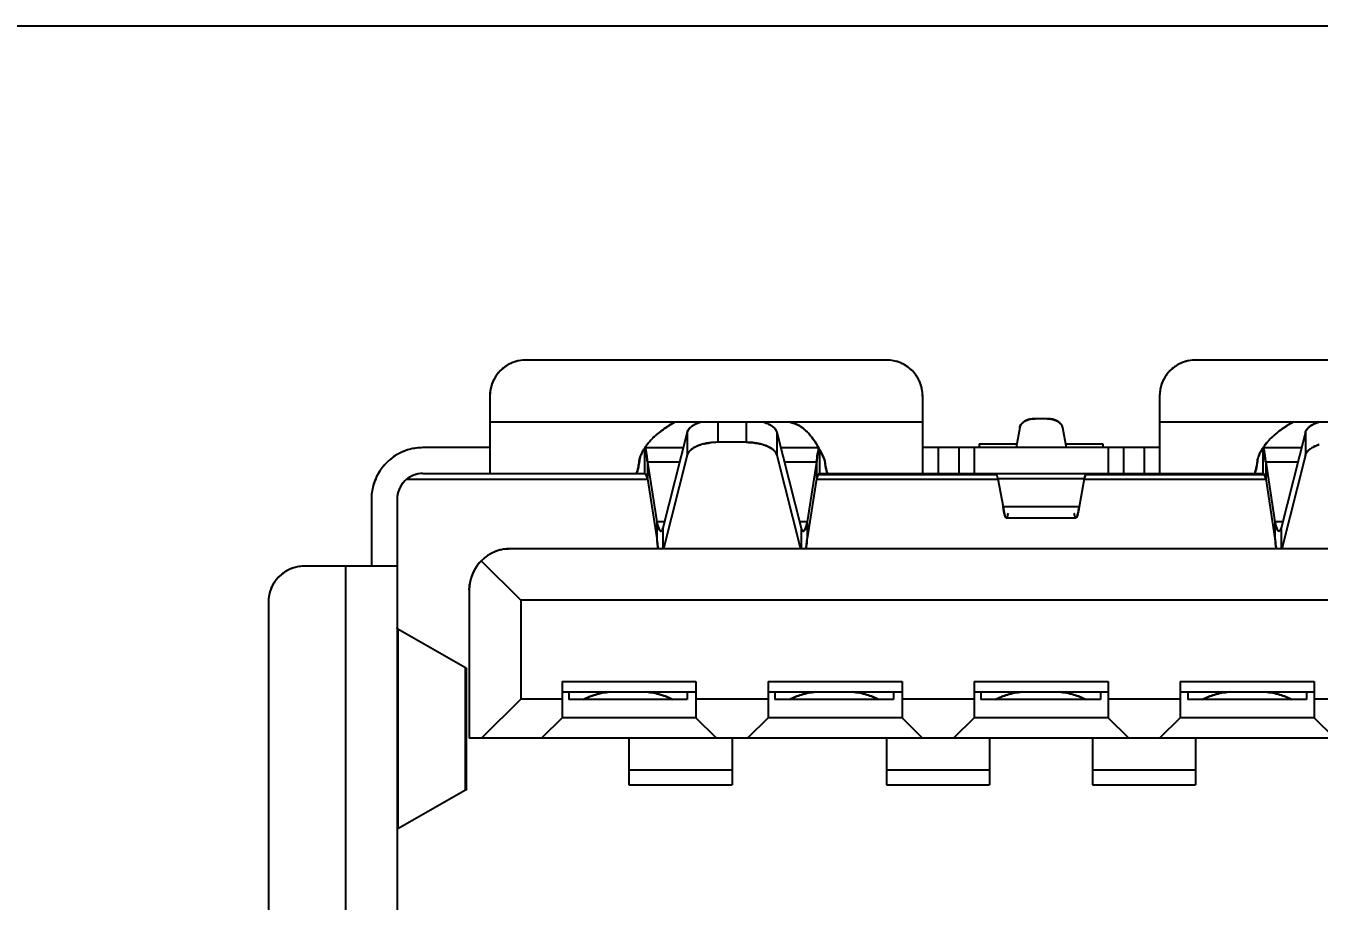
# Model space of a CAD drawing. Header units: millimetres. Extents: x 15 to 418, y 12 to 300.
# Drawn here: x 164.41 to 176.96, y 67.16 to 75.65 of the extents above; entities that cross this region are included whole.
import ezdxf

# ---------------------------------------------------------------- set-up
doc = ezdxf.new("R2010")
doc.units = ezdxf.units.MM
doc.header["$LTSCALE"] = 23.1
doc.layers.get('0').update_dxf_attribs({"linetype": 'CONTINUOUS'})
doc.styles.get("Standard").update_dxf_attribs({"font": 'txt', "width": 0.8})
doc.dimstyles.new('DIMSTYLE_3', dxfattribs={"dimtxt": 4, "dimasz": 4, "dimexe": 0.5, "dimexo": 0.0625, "dimgap": 1, "dimtad": 0, "dimtih": 1, "dimtoh": 1, "dimdec": 1, "dimdsep": 46, "dimtxsty": 'Standard', "dimblk": '_FILLED', "dimblk1": '_FILLED', "dimblk2": '_FILLED', "dimcen": 0.09, "dimadec": 0, "dimazin": 0, "dimtp": 0.01, "dimtm": 0.01, "dimtfac": 1, "dimtdec": 1, "dimtofl": 0, "dimtmove": 0, "dimatfit": 3, "dimldrblk": '_FILLED', "dimfxl": 0, "dimtolj": 1, "dimarcsym": 0})

# ---------------------------------------------------------------- blocks, each defined once
blk = doc.blocks.new('_FILLED')
at = {"color": 0, "linetype": 'ByBlock'}
blk.add_solid([(0, 0), (-1, 0.25), (-1, -0.25)], dxfattribs=at)
blk = doc.blocks.new('*D7')
at = {"color": 2, "linetype": 'Continuous', "transparency": 16777216}
for p, q in [((163.321, 75.647), (203.316, 75.647)), ((202.816, 75.647), (202.816, 62.851)), ((202.816, 50.055), (202.816, 62.851)), ((182.071, 50.055), (203.316, 50.055))]:
    blk.add_line(p, q, dxfattribs=at)
at = {"color": 2, "linetype": 'Continuous', "transparency": 16777216, "xscale": 4, "yscale": 4, "zscale": 4}
for p, rotation in [((202.816, 75.647), 90), ((202.816, 50.055), 270)]:
    blk.add_blockref('_FILLED', p, dxfattribs=dict(at, rotation=rotation))

msp = doc.modelspace()

# ---------------------------------------------------------------- linework, layer by layer
at = {"color": 7, "linetype": 'Continuous'}
for p, q in [((172.762, 72.405), (169.262, 72.405)), ((179.262, 72.405), (175.762, 72.405)), ((168.912, 72.055), (168.912, 71.305)), ((173.112, 72.055), (173.112, 71.305)), ((175.412, 72.055), (175.412, 71.305)), ((168.912, 71.805), (173.112, 71.805)), ((171.125, 71.805), (171.125, 71.607)), ((171.399, 71.805), (171.399, 71.607)), ((174.321, 71.836), (174.204, 71.836)), ((175.412, 71.805), (179.612, 71.805)), ((170.827, 71.704), (170.592, 70.774)), ((170.827, 71.704), (170.827, 71.483)), ((171.697, 71.704), (171.697, 71.483)), ((171.697, 71.704), (171.933, 70.774)), ((174.055, 71.751), (174.02, 71.555)), ((174.47, 71.751), (174.505, 71.555)), ((176.827, 71.704), (176.592, 70.774)), ((176.827, 71.704), (176.827, 71.483)), ((168.912, 71.555), (168.262, 71.555)), ((170.419, 71.555), (170.79, 71.555)), ((171.399, 71.607), (171.125, 71.607)), ((171.735, 71.555), (172.1, 71.555)), ((175.412, 71.555), (173.112, 71.555)), ((173.262, 71.555), (173.262, 71.305)), ((173.462, 71.555), (173.462, 71.305)), ((173.612, 71.555), (173.612, 71.305)), ((173.662, 71.592), (174.026, 71.592)), ((173.662, 71.592), (173.662, 71.555)), ((174.498, 71.592), (174.862, 71.592)), ((174.862, 71.592), (174.862, 71.555)), ((174.912, 71.555), (174.912, 71.305)), ((175.062, 71.555), (175.062, 71.305)), ((175.262, 71.555), (175.262, 71.305)), ((176.419, 71.555), (176.79, 71.555)), ((170.413, 71.547), (170.413, 71.305)), ((170.827, 71.483), (170.598, 70.575)), ((171.697, 71.483), (171.927, 70.575)), ((172.111, 71.538), (172.111, 71.305)), ((176.413, 71.547), (176.413, 71.305)), ((176.827, 71.483), (176.598, 70.575)), ((168.262, 71.305), (170.413, 71.305)), ((170.441, 71.419), (170.442, 71.413)), ((170.442, 71.413), (170.441, 71.419)), ((170.754, 71.413), (170.442, 71.413)), ((170.442, 71.413), (170.442, 71.252)), ((170.442, 71.413), (170.531, 70.834)), ((172.083, 71.413), (171.771, 71.413)), ((172.083, 71.413), (171.993, 70.834)), ((172.083, 71.416), (172.083, 71.413)), ((172.083, 71.413), (172.083, 71.416)), ((172.083, 71.413), (172.083, 71.252)), ((172.111, 71.305), (176.413, 71.305)), ((173.662, 71.292), (173.662, 71.305)), ((174.862, 71.292), (174.862, 71.305)), ((176.442, 71.413), (176.441, 71.419)), ((176.441, 71.419), (176.442, 71.413)), ((176.754, 71.413), (176.442, 71.413)), ((176.442, 71.413), (176.442, 71.252)), ((176.442, 71.413), (176.531, 70.834)), ((170.442, 71.245), (168.1, 71.245)), ((170.442, 71.252), (170.531, 70.674)), ((172.083, 71.252), (171.993, 70.674)), ((173.843, 71.245), (172.083, 71.245)), ((173.828, 71.292), (172.098, 71.292)), ((174.681, 71.252), (173.843, 71.252)), ((173.843, 71.252), (173.894, 70.981)), ((174.681, 71.252), (174.63, 70.981)), ((176.442, 71.245), (174.681, 71.245)), ((176.426, 71.292), (174.696, 71.292)), ((176.442, 71.252), (176.531, 70.674)), ((167.762, 71.055), (167.762, 70.405)), ((168.012, 71.055), (168.012, 65.875)), ((174.63, 70.981), (173.894, 70.981)), ((173.894, 70.979), (173.894, 70.981)), ((173.894, 70.981), (173.894, 70.979)), ((174.63, 70.981), (174.63, 70.978)), ((170.607, 70.834), (170.531, 70.834)), ((170.531, 70.834), (170.531, 70.674)), ((171.993, 70.834), (171.917, 70.834)), ((171.993, 70.834), (171.993, 70.674)), ((176.607, 70.834), (176.531, 70.834)), ((176.531, 70.834), (176.531, 70.674)), ((170.589, 70.767), (170.592, 70.774)), ((170.592, 70.774), (170.589, 70.767)), ((170.592, 70.774), (170.592, 70.575)), ((171.933, 70.774), (171.933, 70.575)), ((171.965, 70.753), (171.963, 70.75)), ((176.589, 70.767), (176.592, 70.774)), ((176.592, 70.774), (176.589, 70.767)), ((176.592, 70.774), (176.592, 70.575)), ((179.412, 70.575), (169.112, 70.575)), ((169.212, 70.075), (168.829, 70.458)), ((168.012, 70.405), (167.112, 70.405)), ((167.512, 70.405), (167.512, 58.585)), ((168.712, 70.175), (168.712, 68.735)), ((166.762, 70.055), (166.762, 58.935)), ((179.312, 70.075), (169.212, 70.075)), ((169.212, 70.075), (169.212, 69.115)), ((168.02, 69.795), (168.02, 67.856)), ((168.676, 69.418), (168.02, 69.795)), ((168.676, 68.233), (168.676, 69.418)), ((168.676, 69.418), (168.686, 69.41)), ((169.612, 69.285), (170.912, 69.285)), ((169.612, 69.285), (169.612, 68.935)), ((169.612, 69.185), (170.912, 69.185)), ((169.678, 69.185), (169.678, 69.11)), ((170.828, 69.185), (170.828, 69.11)), ((170.912, 69.285), (170.912, 68.935)), ((171.612, 69.285), (172.912, 69.285)), ((171.612, 69.285), (171.612, 68.935)), ((171.612, 69.185), (172.912, 69.185)), ((171.678, 69.185), (171.678, 69.11)), ((172.828, 69.185), (172.828, 69.11)), ((172.912, 69.285), (172.912, 68.935)), ((173.612, 69.285), (174.912, 69.285)), ((173.612, 69.285), (173.612, 68.935)), ((173.612, 69.185), (174.912, 69.185)), ((173.678, 69.185), (173.678, 69.11)), ((174.837, 69.185), (174.837, 69.11)), ((174.912, 69.285), (174.912, 68.935)), ((175.612, 69.285), (176.912, 69.285)), ((175.612, 69.285), (175.612, 68.935)), ((175.612, 69.185), (176.912, 69.185)), ((175.687, 69.185), (175.687, 69.11)), ((176.837, 69.185), (176.837, 69.11)), ((176.912, 69.285), (176.912, 68.935)), ((169.212, 69.115), (168.832, 68.735)), ((169.612, 69.115), (169.212, 69.115)), ((170.828, 69.11), (169.678, 69.11)), ((171.612, 69.115), (170.912, 69.115)), ((172.828, 69.11), (171.678, 69.11)), ((173.612, 69.115), (172.912, 69.115)), ((174.837, 69.11), (173.678, 69.11)), ((175.612, 69.115), (174.912, 69.115)), ((176.837, 69.11), (175.687, 69.11)), ((177.612, 69.115), (176.912, 69.115)), ((169.612, 68.935), (169.412, 68.735)), ((170.912, 68.935), (169.612, 68.935)), ((171.112, 68.735), (170.912, 68.935)), ((171.612, 68.935), (171.412, 68.735)), ((172.912, 68.935), (171.612, 68.935)), ((173.112, 68.735), (172.912, 68.935)), ((173.612, 68.935), (173.412, 68.735)), ((174.912, 68.935), (173.612, 68.935)), ((175.112, 68.735), (174.912, 68.935)), ((175.612, 68.935), (175.412, 68.735)), ((176.912, 68.935), (175.612, 68.935)), ((177.112, 68.735), (176.912, 68.935)), ((179.812, 68.735), (168.712, 68.735)), ((170.262, 68.735), (170.262, 68.283)), ((171.262, 68.735), (171.262, 68.283)), ((172.762, 68.735), (172.762, 68.283)), ((173.762, 68.735), (173.762, 68.283)), ((174.762, 68.735), (174.762, 68.283)), ((175.762, 68.735), (175.762, 68.283)), ((171.262, 68.427), (170.262, 68.427)), ((173.762, 68.427), (172.762, 68.427)), ((175.762, 68.427), (174.762, 68.427)), ((168.676, 68.233), (168.02, 67.856)), ((168.686, 68.241), (168.676, 68.233))]:
    msp.add_line(p, q, dxfattribs=at)
at = {"color": 6, "linetype": 'Continuous'}
for p, q in [((173.923, 70.875), (174.602, 70.875)), ((168.686, 68.241), (168.686, 69.41)), ((170.262, 68.283), (171.262, 68.283)), ((172.762, 68.283), (173.762, 68.283)), ((174.762, 68.283), (175.762, 68.283))]:
    msp.add_line(p, q, dxfattribs=at)
at = {"color": 7, "linetype": 'Continuous'}
for centre, radius, start, end in [((169.262, 72.055), 0.35, 89.9956, 180.0044), ((169.263, 72.055), 0.351, 125.9432, 144.0563), ((169.262, 72.056), 0.349, 120.2626, 125.92), ((169.263, 72.055), 0.351, 115.1088, 120.2634), ((169.262, 72.056), 0.349, 107.7366, 115.1109), ((169.263, 72.053), 0.353, 90.0656, 107.6772), ((172.762, 72.052), 0.353, 72.3357, 89.921), ((172.762, 72.055), 0.35, 359.9956, 90.0044), ((172.763, 72.057), 0.349, 64.8886, 72.2689), ((172.762, 72.055), 0.351, 58.4978, 64.8902), ((172.763, 72.056), 0.349, 54.0771, 58.4966), ((172.761, 72.055), 0.351, 35.9432, 54.0563), ((175.762, 72.055), 0.35, 89.9956, 180.0044), ((175.763, 72.055), 0.351, 125.9432, 144.0563), ((175.762, 72.056), 0.349, 120.2804, 125.9201), ((175.763, 72.055), 0.351, 115.1088, 120.2812), ((175.762, 72.056), 0.349, 107.7366, 115.1109), ((175.763, 72.053), 0.353, 90.0656, 107.6772), ((169.261, 72.056), 0.349, 154.8886, 162.2689), ((169.263, 72.055), 0.351, 148.4978, 154.8902), ((169.261, 72.056), 0.349, 144.0771, 148.4966), ((172.763, 72.056), 0.349, 30.2626, 35.92), ((172.762, 72.055), 0.351, 25.1088, 30.2634), ((172.763, 72.056), 0.349, 17.7366, 25.1109), ((175.761, 72.056), 0.349, 154.8886, 162.2689), ((175.763, 72.055), 0.351, 148.5238, 154.8903), ((175.761, 72.056), 0.349, 144.0771, 148.5226), ((169.265, 72.055), 0.353, 162.3357, 179.921), ((172.76, 72.055), 0.353, 0.0656, 17.6772), ((175.765, 72.055), 0.353, 162.3357, 179.921), ((174.179, 71.681), 0.151, 117.9636, 119.7785), ((174.349, 71.686), 0.144, 58.3046, 60.1745), ((171.059, 71.071), 0.808, 129.9965, 133.6594), ((171.057, 71.073), 0.804, 129.9984, 133.6764), ((171.515, 71.573), 0.234, 56.7558, 60.8869), ((171.707, 71.426), 0.4, 47.145, 51.7113), ((171.708, 71.426), 0.399, 47.2131, 51.7892), ((177.059, 71.071), 0.808, 129.9964, 133.6594), ((177.057, 71.073), 0.804, 129.9982, 133.6764), ((168.262, 71.055), 0.5, 89.9975, 180.0025), ((168.263, 71.053), 0.502, 90.0325, 104.8997), ((170.835, 71.274), 0.504, 143.1151, 146.9884), ((170.834, 71.275), 0.502, 143.2088, 147.0725), ((170.987, 71.147), 0.703, 133.6746, 137.788), ((170.986, 71.147), 0.702, 133.6537, 137.7735), ((171.01, 71.352), 0.234, 119.1131, 123.2442), ((171.094, 71.149), 0.455, 103.8645, 107.0842), ((171.124, 70.989), 0.618, 89.9293, 97.8885), ((171.4, 70.989), 0.618, 82.1071, 90.0717), ((171.432, 71.154), 0.45, 72.8925, 75.5672), ((176.835, 71.274), 0.504, 143.1151, 146.9906), ((176.834, 71.275), 0.502, 143.2088, 147.0747), ((176.987, 71.147), 0.703, 133.6745, 137.7906), ((176.986, 71.147), 0.702, 133.6536, 137.7762), ((177.01, 71.352), 0.234, 119.1131, 123.2442), ((168.264, 71.054), 0.502, 120.0008, 133.345), ((168.262, 71.055), 0.5, 104.9393, 114.1555), ((168.262, 71.056), 0.5, 150.0124, 155.2977), ((168.264, 71.054), 0.502, 135.0294, 149.9792), ((168.261, 71.057), 0.498, 133.3657, 134.9939), ((168.262, 71.055), 0.25, 89.993, 180.007), ((168.263, 71.053), 0.252, 90.0793, 107.837), ((168.265, 71.055), 0.503, 165.0972, 179.9607), ((168.263, 71.055), 0.5, 155.2985, 165.0518), ((168.263, 71.055), 0.25, 150.0346, 162.0891), ((168.262, 71.056), 0.25, 144.0284, 150.0314), ((168.264, 71.054), 0.252, 126.0606, 143.9664), ((168.262, 71.056), 0.249, 121.0337, 126.0013), ((168.262, 71.055), 0.25, 107.9294, 121.0266), ((168.264, 71.055), 0.252, 162.1679, 179.9339), ((173.012, 71.209), 1.635, 351.8864, 352.0017), ((171.491, 71.057), 0.985, 193.0873, 193.4591), ((171.462, 71.051), 0.955, 193.0958, 193.4789), ((171.074, 71.048), 0.944, 346.2507, 346.9202), ((171.1, 71.042), 0.917, 346.2229, 346.9115), ((177.491, 71.057), 0.985, 193.0873, 193.4591), ((177.462, 71.051), 0.955, 193.0958, 193.4789), ((174.236, 71.104), 3.729, 186.6308, 186.7536), ((174.22, 71.101), 3.714, 186.6142, 186.7375), ((172.098, 70.837), 0.177, 200.7468, 202.3064), ((172.094, 70.835), 0.172, 200.7636, 202.3682), ((168.298, 71.103), 3.72, 353.2375, 353.3695), ((168.317, 71.1), 3.7, 353.2536, 353.3863), ((180.236, 71.104), 3.729, 186.6308, 186.7536), ((180.22, 71.101), 3.714, 186.6142, 186.7375), ((169.112, 70.175), 0.4, 89.9964, 180.0036), ((169.112, 70.176), 0.399, 110.1491, 117.0708), ((169.111, 70.18), 0.395, 107.8292, 110.126), ((169.113, 70.171), 0.404, 101.0806, 107.8174), ((169.114, 70.166), 0.41, 98.8163, 101.1055), ((173.557, 71.023), 3.046, 186.7326, 187.3405), ((173.537, 71.02), 3.025, 186.7288, 187.3412), ((168.819, 71.041), 3.195, 352.6804, 353.2433), ((169.178, 70.997), 2.833, 352.6458, 353.281), ((179.557, 71.023), 3.046, 186.7326, 187.3405), ((179.537, 71.02), 3.025, 186.7288, 187.3412), ((169.112, 70.176), 0.4, 134.9908, 152.5565), ((169.111, 70.177), 0.398, 118.5376, 135.0446), ((169.114, 70.172), 0.404, 117.0578, 118.572), ((167.112, 70.055), 0.35, 89.9956, 180.0044), ((167.113, 70.055), 0.351, 125.9432, 144.0563), ((167.112, 70.056), 0.349, 120.2804, 125.9201), ((167.113, 70.055), 0.351, 115.1088, 120.2812), ((167.112, 70.056), 0.349, 107.7366, 115.1109), ((167.113, 70.053), 0.353, 90.0656, 107.6772), ((169.119, 70.174), 0.407, 162.207, 169.6455), ((169.108, 70.177), 0.396, 160.9265, 162.1719), ((169.109, 70.177), 0.397, 152.5076, 160.9207), ((167.111, 70.056), 0.349, 154.8886, 162.2689), ((167.113, 70.055), 0.351, 148.5238, 154.8903), ((167.111, 70.056), 0.349, 144.0771, 148.5226), ((169.122, 70.173), 0.41, 169.6387, 171.1857), ((167.115, 70.055), 0.353, 162.3357, 179.921)]:
    msp.add_arc(centre, radius, start, end, dxfattribs=at)
for points, knots in [([(170.54, 71.689), (170.553, 71.7), (170.607, 71.743), (170.666, 71.78), (170.711, 71.805)], [0, 0, 0, 0, 0.24898, 1, 1, 1, 1]), ([(170.711, 71.805), (170.696, 71.797), (170.637, 71.762), (170.58, 71.723), (170.54, 71.689)], [0, 0, 0, 0, 0.25078, 1, 1, 1, 1]), ([(170.961, 71.805), (170.955, 71.803), (170.932, 71.795), (170.911, 71.786), (170.895, 71.777)], [0, 0, 0, 0, 0.265862, 1, 1, 1, 1]), ([(170.895, 71.777), (170.9, 71.78), (170.921, 71.791), (170.943, 71.799), (170.961, 71.805)], [0, 0, 0, 0, 0.233799, 1, 1, 1, 1]), ([(171.629, 71.778), (171.624, 71.78), (171.603, 71.791), (171.581, 71.799), (171.564, 71.805)], [0, 0, 0, 0, 0.233816, 1, 1, 1, 1]), ([(171.564, 71.805), (171.57, 71.803), (171.592, 71.795), (171.614, 71.786), (171.629, 71.778)], [0, 0, 0, 0, 0.265855, 1, 1, 1, 1]), ([(174.104, 71.812), (174.101, 71.81), (174.088, 71.802), (174.077, 71.792), (174.07, 71.784)], [0, 0, 0, 0, 0.265715, 1, 1, 1, 1]), ([(174.07, 71.784), (174.073, 71.787), (174.082, 71.797), (174.094, 71.806), (174.104, 71.812)], [0, 0, 0, 0, 0.235418, 1, 1, 1, 1]), ([(174.151, 71.83), (174.147, 71.829), (174.132, 71.825), (174.118, 71.819), (174.108, 71.814)], [0, 0, 0, 0, 0.2593, 1, 1, 1, 1]), ([(174.108, 71.814), (174.111, 71.816), (174.125, 71.822), (174.14, 71.827), (174.151, 71.83)], [0, 0, 0, 0, 0.240573, 1, 1, 1, 1]), ([(174.204, 71.836), (174.19, 71.836), (174.173, 71.835), (174.155, 71.831), (174.151, 71.83)], [0, 0, 0, 0, 0.753456, 1, 1, 1, 1]), ([(174.151, 71.83), (174.155, 71.831), (174.173, 71.835), (174.19, 71.836), (174.204, 71.836)], [0, 0, 0, 0, 0.246522, 1, 1, 1, 1]), ([(174.374, 71.83), (174.37, 71.831), (174.352, 71.835), (174.334, 71.836), (174.321, 71.836)], [0, 0, 0, 0, 0.246532, 1, 1, 1, 1]), ([(174.321, 71.836), (174.334, 71.836), (174.352, 71.835), (174.37, 71.831), (174.374, 71.83)], [0, 0, 0, 0, 0.753488, 1, 1, 1, 1]), ([(174.421, 71.812), (174.417, 71.814), (174.402, 71.821), (174.386, 71.827), (174.374, 71.83)], [0, 0, 0, 0, 0.239147, 1, 1, 1, 1]), ([(174.374, 71.83), (174.378, 71.829), (174.394, 71.824), (174.41, 71.818), (174.421, 71.812)], [0, 0, 0, 0, 0.26061, 1, 1, 1, 1]), ([(174.454, 71.784), (174.452, 71.786), (174.444, 71.796), (174.433, 71.804), (174.425, 71.809)], [0, 0, 0, 0, 0.23683, 1, 1, 1, 1]), ([(174.425, 71.809), (174.428, 71.807), (174.438, 71.8), (174.448, 71.791), (174.454, 71.784)], [0, 0, 0, 0, 0.264227, 1, 1, 1, 1]), ([(176.54, 71.689), (176.553, 71.7), (176.607, 71.743), (176.666, 71.78), (176.711, 71.805)], [0, 0, 0, 0, 0.24898, 1, 1, 1, 1]), ([(176.711, 71.805), (176.696, 71.797), (176.637, 71.762), (176.58, 71.723), (176.54, 71.689)], [0, 0, 0, 0, 0.25078, 1, 1, 1, 1]), ([(176.961, 71.805), (176.955, 71.803), (176.932, 71.795), (176.911, 71.786), (176.895, 71.777)], [0, 0, 0, 0, 0.265862, 1, 1, 1, 1]), ([(176.895, 71.777), (176.9, 71.78), (176.921, 71.791), (176.943, 71.799), (176.961, 71.805)], [0, 0, 0, 0, 0.233799, 1, 1, 1, 1]), ([(170.85, 71.743), (170.847, 71.74), (170.837, 71.728), (170.83, 71.714), (170.827, 71.704)], [0, 0, 0, 0, 0.271523, 1, 1, 1, 1]), ([(170.827, 71.704), (170.828, 71.707), (170.833, 71.721), (170.842, 71.734), (170.85, 71.743)], [0, 0, 0, 0, 0.232703, 1, 1, 1, 1]), ([(170.878, 71.767), (170.875, 71.765), (170.865, 71.758), (170.856, 71.749), (170.85, 71.743)], [0, 0, 0, 0, 0.265239, 1, 1, 1, 1]), ([(170.85, 71.743), (170.852, 71.745), (170.86, 71.754), (170.87, 71.761), (170.878, 71.767)], [0, 0, 0, 0, 0.235397, 1, 1, 1, 1]), ([(170.895, 71.777), (170.894, 71.777), (170.888, 71.773), (170.882, 71.77), (170.878, 71.767)], [0, 0, 0, 0, 0.256671, 1, 1, 1, 1]), ([(170.878, 71.767), (170.88, 71.768), (170.885, 71.771), (170.891, 71.775), (170.895, 71.777)], [0, 0, 0, 0, 0.243384, 1, 1, 1, 1]), ([(171.675, 71.743), (171.673, 71.745), (171.663, 71.755), (171.652, 71.763), (171.643, 71.769)], [0, 0, 0, 0, 0.234187, 1, 1, 1, 1]), ([(171.643, 71.769), (171.647, 71.767), (171.658, 71.759), (171.668, 71.75), (171.675, 71.743)], [0, 0, 0, 0, 0.266488, 1, 1, 1, 1]), ([(171.697, 71.704), (171.696, 71.707), (171.692, 71.721), (171.683, 71.734), (171.675, 71.743)], [0, 0, 0, 0, 0.232728, 1, 1, 1, 1]), ([(171.675, 71.743), (171.678, 71.74), (171.687, 71.728), (171.695, 71.714), (171.697, 71.704)], [0, 0, 0, 0, 0.271547, 1, 1, 1, 1]), ([(174.07, 71.784), (174.068, 71.781), (174.061, 71.771), (174.056, 71.76), (174.055, 71.751)], [0, 0, 0, 0, 0.264051, 1, 1, 1, 1]), ([(174.055, 71.751), (174.055, 71.754), (174.058, 71.766), (174.065, 71.777), (174.07, 71.784)], [0, 0, 0, 0, 0.239447, 1, 1, 1, 1]), ([(174.47, 71.751), (174.469, 71.754), (174.466, 71.766), (174.46, 71.777), (174.454, 71.784)], [0, 0, 0, 0, 0.239412, 1, 1, 1, 1]), ([(174.454, 71.784), (174.456, 71.781), (174.463, 71.771), (174.468, 71.76), (174.47, 71.751)], [0, 0, 0, 0, 0.264008, 1, 1, 1, 1]), ([(176.85, 71.743), (176.847, 71.74), (176.837, 71.728), (176.83, 71.714), (176.827, 71.704)], [0, 0, 0, 0, 0.271523, 1, 1, 1, 1]), ([(176.827, 71.704), (176.828, 71.707), (176.833, 71.721), (176.842, 71.734), (176.85, 71.743)], [0, 0, 0, 0, 0.232703, 1, 1, 1, 1]), ([(176.878, 71.767), (176.875, 71.765), (176.865, 71.758), (176.856, 71.749), (176.85, 71.743)], [0, 0, 0, 0, 0.265239, 1, 1, 1, 1]), ([(176.85, 71.743), (176.852, 71.745), (176.86, 71.754), (176.87, 71.761), (176.878, 71.767)], [0, 0, 0, 0, 0.235397, 1, 1, 1, 1]), ([(176.895, 71.777), (176.894, 71.777), (176.888, 71.773), (176.882, 71.77), (176.878, 71.767)], [0, 0, 0, 0, 0.256671, 1, 1, 1, 1]), ([(176.878, 71.767), (176.88, 71.768), (176.885, 71.771), (176.891, 71.775), (176.895, 71.777)], [0, 0, 0, 0, 0.243384, 1, 1, 1, 1]), ([(170.386, 71.503), (170.388, 71.507), (170.396, 71.522), (170.405, 71.537), (170.412, 71.548)], [0, 0, 0, 0, 0.24245, 1, 1, 1, 1]), ([(170.416, 71.554), (170.417, 71.553), (170.42, 71.548), (170.423, 71.539), (170.426, 71.527), (170.43, 71.504), (170.435, 71.468), (170.439, 71.436), (170.441, 71.419)], [0, 0, 0, 0, 0.042669, 0.109279, 0.200474, 0.315848, 0.616013, 1, 1, 1, 1]), ([(170.441, 71.419), (170.439, 71.436), (170.435, 71.468), (170.43, 71.504), (170.426, 71.527), (170.423, 71.54), (170.42, 71.548), (170.417, 71.553), (170.416, 71.554)], [0, 0, 0, 0, 0.384752, 0.685641, 0.800974, 0.891804, 0.957813, 1, 1, 1, 1]), ([(170.467, 71.619), (170.463, 71.615), (170.451, 71.602), (170.44, 71.587), (170.431, 71.576)], [0, 0, 0, 0, 0.253381, 1, 1, 1, 1]), ([(170.432, 71.576), (170.434, 71.58), (170.445, 71.595), (170.457, 71.608), (170.467, 71.619)], [0, 0, 0, 0, 0.246556, 1, 1, 1, 1]), ([(170.896, 71.557), (170.9, 71.559), (170.921, 71.57), (170.943, 71.579), (170.961, 71.584)], [0, 0, 0, 0, 0.233816, 1, 1, 1, 1]), ([(170.961, 71.584), (170.955, 71.582), (170.932, 71.575), (170.911, 71.565), (170.896, 71.557)], [0, 0, 0, 0, 0.265855, 1, 1, 1, 1]), ([(170.985, 71.591), (170.99, 71.592), (171.008, 71.596), (171.026, 71.599), (171.04, 71.601)], [0, 0, 0, 0, 0.244117, 1, 1, 1, 1]), ([(171.04, 71.601), (171.035, 71.6), (171.017, 71.598), (170.999, 71.594), (170.985, 71.591)], [0, 0, 0, 0, 0.25559, 1, 1, 1, 1]), ([(171.125, 71.607), (171.118, 71.607), (171.089, 71.606), (171.061, 71.604), (171.04, 71.601)], [0, 0, 0, 0, 0.252081, 1, 1, 1, 1]), ([(171.399, 71.607), (171.407, 71.607), (171.435, 71.606), (171.464, 71.604), (171.485, 71.601)], [0, 0, 0, 0, 0.2521, 1, 1, 1, 1]), ([(171.485, 71.601), (171.49, 71.6), (171.51, 71.597), (171.529, 71.593), (171.544, 71.59)], [0, 0, 0, 0, 0.256168, 1, 1, 1, 1]), ([(171.544, 71.59), (171.539, 71.591), (171.52, 71.596), (171.5, 71.599), (171.485, 71.601)], [0, 0, 0, 0, 0.243446, 1, 1, 1, 1]), ([(171.564, 71.584), (171.57, 71.582), (171.592, 71.575), (171.614, 71.565), (171.629, 71.557)], [0, 0, 0, 0, 0.265862, 1, 1, 1, 1]), ([(171.629, 71.557), (171.624, 71.559), (171.603, 71.57), (171.581, 71.579), (171.564, 71.584)], [0, 0, 0, 0, 0.233799, 1, 1, 1, 1]), ([(171.629, 71.557), (171.631, 71.556), (171.637, 71.553), (171.642, 71.549), (171.646, 71.546)], [0, 0, 0, 0, 0.256671, 1, 1, 1, 1]), ([(171.646, 71.546), (171.645, 71.547), (171.639, 71.551), (171.634, 71.554), (171.629, 71.557)], [0, 0, 0, 0, 0.243384, 1, 1, 1, 1]), ([(172.025, 71.67), (172.041, 71.651), (172.093, 71.578), (172.133, 71.497), (172.161, 71.439)], [0, 0, 0, 0, 0.275258, 1, 1, 1, 1]), ([(172.161, 71.439), (172.144, 71.476), (172.104, 71.556), (172.056, 71.633), (172.025, 71.67)], [0, 0, 0, 0, 0.462875, 1, 1, 1, 1]), ([(172.106, 71.55), (172.103, 71.545), (172.099, 71.529), (172.094, 71.501), (172.088, 71.462), (172.085, 71.432), (172.083, 71.416)], [0, 0, 0, 0, 0.132672, 0.347358, 0.63957, 1, 1, 1, 1]), ([(172.083, 71.416), (172.085, 71.432), (172.088, 71.462), (172.094, 71.501), (172.099, 71.529), (172.103, 71.545), (172.106, 71.55)], [0, 0, 0, 0, 0.359959, 0.651503, 0.866311, 1, 1, 1, 1]), ([(176.386, 71.503), (176.388, 71.507), (176.396, 71.522), (176.405, 71.537), (176.412, 71.548)], [0, 0, 0, 0, 0.242452, 1, 1, 1, 1]), ([(176.441, 71.419), (176.439, 71.436), (176.435, 71.468), (176.43, 71.504), (176.426, 71.527), (176.423, 71.54), (176.42, 71.548), (176.417, 71.553), (176.416, 71.554)], [0, 0, 0, 0, 0.384752, 0.685641, 0.800974, 0.891804, 0.957813, 1, 1, 1, 1]), ([(176.416, 71.554), (176.417, 71.553), (176.42, 71.548), (176.423, 71.539), (176.426, 71.527), (176.43, 71.504), (176.435, 71.468), (176.439, 71.436), (176.441, 71.419)], [0, 0, 0, 0, 0.042669, 0.109279, 0.200474, 0.315848, 0.616013, 1, 1, 1, 1]), ([(176.467, 71.619), (176.463, 71.615), (176.451, 71.602), (176.44, 71.587), (176.431, 71.576)], [0, 0, 0, 0, 0.253379, 1, 1, 1, 1]), ([(176.432, 71.576), (176.434, 71.58), (176.445, 71.595), (176.457, 71.608), (176.467, 71.619)], [0, 0, 0, 0, 0.246558, 1, 1, 1, 1]), ([(176.896, 71.557), (176.9, 71.559), (176.921, 71.57), (176.943, 71.579), (176.961, 71.584)], [0, 0, 0, 0, 0.233816, 1, 1, 1, 1]), ([(176.961, 71.584), (176.955, 71.582), (176.932, 71.575), (176.911, 71.565), (176.896, 71.557)], [0, 0, 0, 0, 0.265855, 1, 1, 1, 1]), ([(170.353, 71.366), (170.354, 71.372), (170.358, 71.396), (170.361, 71.42), (170.364, 71.439)], [0, 0, 0, 0, 0.217913, 1, 1, 1, 1]), ([(170.364, 71.439), (170.363, 71.432), (170.36, 71.408), (170.356, 71.384), (170.353, 71.366)], [0, 0, 0, 0, 0.280749, 1, 1, 1, 1]), ([(170.364, 71.439), (170.365, 71.444), (170.37, 71.466), (170.379, 71.487), (170.386, 71.503)], [0, 0, 0, 0, 0.232355, 1, 1, 1, 1]), ([(170.386, 71.503), (170.384, 71.497), (170.374, 71.477), (170.367, 71.455), (170.364, 71.439)], [0, 0, 0, 0, 0.267545, 1, 1, 1, 1]), ([(170.412, 71.548), (170.41, 71.545), (170.4, 71.53), (170.392, 71.515), (170.386, 71.503)], [0, 0, 0, 0, 0.257086, 1, 1, 1, 1]), ([(170.827, 71.483), (170.828, 71.486), (170.833, 71.501), (170.842, 71.513), (170.85, 71.522)], [0, 0, 0, 0, 0.232728, 1, 1, 1, 1]), ([(170.85, 71.522), (170.847, 71.519), (170.837, 71.507), (170.83, 71.493), (170.827, 71.483)], [0, 0, 0, 0, 0.271547, 1, 1, 1, 1]), ([(170.85, 71.522), (170.852, 71.524), (170.862, 71.534), (170.872, 71.542), (170.881, 71.548)], [0, 0, 0, 0, 0.234187, 1, 1, 1, 1]), ([(170.881, 71.548), (170.878, 71.546), (170.867, 71.538), (170.857, 71.529), (170.85, 71.522)], [0, 0, 0, 0, 0.266488, 1, 1, 1, 1]), ([(171.646, 71.546), (171.649, 71.544), (171.659, 71.537), (171.669, 71.529), (171.675, 71.522)], [0, 0, 0, 0, 0.265239, 1, 1, 1, 1]), ([(171.675, 71.522), (171.673, 71.524), (171.664, 71.533), (171.654, 71.541), (171.646, 71.546)], [0, 0, 0, 0, 0.235397, 1, 1, 1, 1]), ([(171.675, 71.522), (171.678, 71.519), (171.687, 71.507), (171.695, 71.493), (171.697, 71.483)], [0, 0, 0, 0, 0.271523, 1, 1, 1, 1]), ([(171.697, 71.483), (171.696, 71.486), (171.692, 71.501), (171.683, 71.513), (171.675, 71.522)], [0, 0, 0, 0, 0.232703, 1, 1, 1, 1]), ([(172.161, 71.439), (172.162, 71.432), (172.165, 71.407), (172.169, 71.383), (172.172, 71.366)], [0, 0, 0, 0, 0.281631, 1, 1, 1, 1]), ([(172.172, 71.366), (172.171, 71.371), (172.167, 71.395), (172.163, 71.42), (172.161, 71.439)], [0, 0, 0, 0, 0.21767, 1, 1, 1, 1]), ([(176.353, 71.366), (176.354, 71.372), (176.358, 71.396), (176.361, 71.42), (176.364, 71.439)], [0, 0, 0, 0, 0.217913, 1, 1, 1, 1]), ([(176.364, 71.439), (176.363, 71.432), (176.36, 71.408), (176.356, 71.384), (176.353, 71.366)], [0, 0, 0, 0, 0.280749, 1, 1, 1, 1]), ([(176.364, 71.439), (176.365, 71.444), (176.37, 71.466), (176.379, 71.487), (176.386, 71.503)], [0, 0, 0, 0, 0.232355, 1, 1, 1, 1]), ([(176.386, 71.503), (176.384, 71.497), (176.374, 71.477), (176.367, 71.455), (176.364, 71.439)], [0, 0, 0, 0, 0.267545, 1, 1, 1, 1]), ([(176.412, 71.548), (176.41, 71.545), (176.4, 71.53), (176.392, 71.515), (176.386, 71.503)], [0, 0, 0, 0, 0.257084, 1, 1, 1, 1]), ([(176.827, 71.483), (176.828, 71.486), (176.833, 71.501), (176.842, 71.513), (176.85, 71.522)], [0, 0, 0, 0, 0.232728, 1, 1, 1, 1]), ([(176.85, 71.522), (176.847, 71.519), (176.837, 71.507), (176.83, 71.493), (176.827, 71.483)], [0, 0, 0, 0, 0.271547, 1, 1, 1, 1]), ([(176.85, 71.522), (176.852, 71.524), (176.862, 71.534), (176.872, 71.542), (176.881, 71.548)], [0, 0, 0, 0, 0.234187, 1, 1, 1, 1]), ([(176.881, 71.548), (176.878, 71.546), (176.867, 71.538), (176.857, 71.529), (176.85, 71.522)], [0, 0, 0, 0, 0.266488, 1, 1, 1, 1]), ([(170.33, 71.305), (170.333, 71.305), (170.338, 71.311), (170.34, 71.317), (170.341, 71.321)], [0, 0, 0, 0, 0.344083, 1, 1, 1, 1]), ([(170.341, 71.321), (170.34, 71.317), (170.338, 71.311), (170.333, 71.305), (170.33, 71.305)], [0, 0, 0, 0, 0.654374, 1, 1, 1, 1]), ([(170.341, 71.321), (170.342, 71.324), (170.347, 71.339), (170.35, 71.354), (170.353, 71.366)], [0, 0, 0, 0, 0.193788, 1, 1, 1, 1]), ([(170.353, 71.366), (170.352, 71.362), (170.349, 71.346), (170.345, 71.331), (170.341, 71.321)], [0, 0, 0, 0, 0.306251, 1, 1, 1, 1]), ([(170.423, 71.299), (170.422, 71.3), (170.42, 71.303), (170.416, 71.305), (170.413, 71.305)], [0, 0, 0, 0, 0.313589, 1, 1, 1, 1]), ([(170.413, 71.305), (170.414, 71.305), (170.418, 71.305), (170.421, 71.302), (170.423, 71.299)], [0, 0, 0, 0, 0.206485, 1, 1, 1, 1]), ([(170.432, 71.281), (170.431, 71.283), (170.429, 71.289), (170.426, 71.295), (170.423, 71.299)], [0, 0, 0, 0, 0.296253, 1, 1, 1, 1]), ([(170.423, 71.299), (170.424, 71.298), (170.427, 71.292), (170.43, 71.286), (170.432, 71.281)], [0, 0, 0, 0, 0.204076, 1, 1, 1, 1]), ([(172.102, 71.299), (172.101, 71.298), (172.097, 71.292), (172.094, 71.286), (172.092, 71.281)], [0, 0, 0, 0, 0.204454, 1, 1, 1, 1]), ([(172.092, 71.281), (172.093, 71.283), (172.096, 71.289), (172.099, 71.295), (172.102, 71.299)], [0, 0, 0, 0, 0.296632, 1, 1, 1, 1]), ([(172.111, 71.305), (172.111, 71.305), (172.107, 71.305), (172.104, 71.302), (172.102, 71.299)], [0, 0, 0, 0, 0.205825, 1, 1, 1, 1]), ([(172.102, 71.299), (172.103, 71.3), (172.105, 71.303), (172.109, 71.305), (172.111, 71.305)], [0, 0, 0, 0, 0.312891, 1, 1, 1, 1]), ([(172.172, 71.366), (172.173, 71.361), (172.176, 71.346), (172.179, 71.331), (172.183, 71.321)], [0, 0, 0, 0, 0.305502, 1, 1, 1, 1]), ([(172.183, 71.321), (172.182, 71.324), (172.177, 71.338), (172.174, 71.354), (172.172, 71.366)], [0, 0, 0, 0, 0.193924, 1, 1, 1, 1]), ([(172.183, 71.321), (172.185, 71.317), (172.187, 71.311), (172.192, 71.305), (172.194, 71.305)], [0, 0, 0, 0, 0.655913, 1, 1, 1, 1]), ([(172.194, 71.305), (172.192, 71.305), (172.187, 71.311), (172.185, 71.317), (172.183, 71.321)], [0, 0, 0, 0, 0.34563, 1, 1, 1, 1]), ([(173.824, 71.299), (173.825, 71.298), (173.829, 71.293), (173.832, 71.286), (173.834, 71.281)], [0, 0, 0, 0, 0.2041, 1, 1, 1, 1]), ([(173.834, 71.281), (173.833, 71.283), (173.83, 71.29), (173.827, 71.296), (173.824, 71.299)], [0, 0, 0, 0, 0.297432, 1, 1, 1, 1]), ([(174.691, 71.281), (174.692, 71.283), (174.694, 71.29), (174.697, 71.296), (174.7, 71.299)], [0, 0, 0, 0, 0.297132, 1, 1, 1, 1]), ([(174.7, 71.299), (174.699, 71.298), (174.696, 71.293), (174.693, 71.286), (174.691, 71.281)], [0, 0, 0, 0, 0.203813, 1, 1, 1, 1]), ([(176.33, 71.305), (176.333, 71.305), (176.338, 71.311), (176.34, 71.317), (176.341, 71.321)], [0, 0, 0, 0, 0.344083, 1, 1, 1, 1]), ([(176.341, 71.321), (176.34, 71.317), (176.338, 71.311), (176.333, 71.305), (176.33, 71.305)], [0, 0, 0, 0, 0.654374, 1, 1, 1, 1]), ([(176.341, 71.321), (176.342, 71.324), (176.347, 71.339), (176.35, 71.354), (176.353, 71.366)], [0, 0, 0, 0, 0.193788, 1, 1, 1, 1]), ([(176.353, 71.366), (176.352, 71.362), (176.349, 71.346), (176.345, 71.331), (176.341, 71.321)], [0, 0, 0, 0, 0.306251, 1, 1, 1, 1]), ([(176.413, 71.305), (176.414, 71.305), (176.418, 71.305), (176.421, 71.302), (176.423, 71.299)], [0, 0, 0, 0, 0.206485, 1, 1, 1, 1]), ([(176.423, 71.299), (176.422, 71.3), (176.42, 71.303), (176.416, 71.305), (176.413, 71.305)], [0, 0, 0, 0, 0.313589, 1, 1, 1, 1]), ([(176.423, 71.299), (176.424, 71.298), (176.427, 71.292), (176.43, 71.286), (176.432, 71.281)], [0, 0, 0, 0, 0.204076, 1, 1, 1, 1]), ([(176.432, 71.281), (176.431, 71.283), (176.429, 71.289), (176.426, 71.295), (176.423, 71.299)], [0, 0, 0, 0, 0.296253, 1, 1, 1, 1]), ([(170.442, 71.252), (170.441, 71.255), (170.438, 71.264), (170.435, 71.274), (170.432, 71.281)], [0, 0, 0, 0, 0.276919, 1, 1, 1, 1]), ([(170.432, 71.281), (170.433, 71.279), (170.437, 71.269), (170.44, 71.259), (170.442, 71.252)], [0, 0, 0, 0, 0.22224, 1, 1, 1, 1]), ([(172.092, 71.281), (172.092, 71.279), (172.088, 71.269), (172.085, 71.259), (172.083, 71.252)], [0, 0, 0, 0, 0.222012, 1, 1, 1, 1]), ([(172.083, 71.252), (172.084, 71.255), (172.086, 71.264), (172.09, 71.274), (172.092, 71.281)], [0, 0, 0, 0, 0.276508, 1, 1, 1, 1]), ([(173.834, 71.281), (173.835, 71.279), (173.838, 71.27), (173.841, 71.26), (173.843, 71.252)], [0, 0, 0, 0, 0.219522, 1, 1, 1, 1]), ([(173.843, 71.252), (173.843, 71.255), (173.84, 71.265), (173.837, 71.275), (173.834, 71.281)], [0, 0, 0, 0, 0.279718, 1, 1, 1, 1]), ([(174.681, 71.252), (174.682, 71.255), (174.685, 71.265), (174.688, 71.275), (174.691, 71.281)], [0, 0, 0, 0, 0.280045, 1, 1, 1, 1]), ([(174.691, 71.281), (174.69, 71.279), (174.686, 71.27), (174.683, 71.26), (174.681, 71.252)], [0, 0, 0, 0, 0.219703, 1, 1, 1, 1]), ([(176.432, 71.281), (176.433, 71.279), (176.437, 71.269), (176.44, 71.259), (176.442, 71.252)], [0, 0, 0, 0, 0.22224, 1, 1, 1, 1]), ([(176.442, 71.252), (176.441, 71.255), (176.438, 71.264), (176.435, 71.274), (176.432, 71.281)], [0, 0, 0, 0, 0.276919, 1, 1, 1, 1]), ([(173.923, 70.875), (173.92, 70.875), (173.915, 70.882), (173.912, 70.891), (173.907, 70.909), (173.901, 70.938), (173.897, 70.964), (173.894, 70.979)], [0, 0, 0, 0, 0.089192, 0.172034, 0.282894, 0.588654, 1, 1, 1, 1]), ([(173.894, 70.979), (173.895, 70.973), (173.899, 70.951), (173.902, 70.929), (173.906, 70.913)], [0, 0, 0, 0, 0.29115, 1, 1, 1, 1]), ([(174.63, 70.978), (174.628, 70.963), (174.624, 70.938), (174.618, 70.909), (174.613, 70.891), (174.609, 70.882), (174.605, 70.875), (174.602, 70.875)], [0, 0, 0, 0, 0.411315, 0.716975, 0.827804, 0.910646, 1, 1, 1, 1]), ([(174.619, 70.913), (174.62, 70.918), (174.624, 70.939), (174.628, 70.961), (174.63, 70.978)], [0, 0, 0, 0, 0.208573, 1, 1, 1, 1]), ([(170.547, 70.78), (170.545, 70.783), (170.54, 70.799), (170.536, 70.815), (170.533, 70.828)], [0, 0, 0, 0, 0.217315, 1, 1, 1, 1]), ([(170.533, 70.828), (170.534, 70.824), (170.538, 70.807), (170.543, 70.791), (170.547, 70.78)], [0, 0, 0, 0, 0.281185, 1, 1, 1, 1]), ([(171.991, 70.824), (171.987, 70.809), (171.982, 70.789), (171.973, 70.765), (171.968, 70.756), (171.965, 70.753)], [0, 0, 0, 0, 0.60616, 0.830711, 1, 1, 1, 1]), ([(171.978, 70.78), (171.979, 70.783), (171.984, 70.798), (171.988, 70.812), (171.991, 70.824)], [0, 0, 0, 0, 0.219702, 1, 1, 1, 1]), ([(173.906, 70.913), (173.907, 70.909), (173.909, 70.902), (173.911, 70.892), (173.914, 70.885), (173.917, 70.879), (173.92, 70.876), (173.926, 70.875), (173.928, 70.879), (173.929, 70.881)], [0, 0, 0, 0, 0.236038, 0.431881, 0.587315, 0.703086, 0.782984, 0.840896, 1, 1, 1, 1]), ([(173.941, 70.92), (173.939, 70.909), (173.935, 70.894), (173.929, 70.879), (173.925, 70.875), (173.923, 70.875)], [0, 0, 0, 0, 0.697201, 0.891088, 1, 1, 1, 1]), ([(174.602, 70.875), (174.6, 70.875), (174.596, 70.879), (174.589, 70.894), (174.586, 70.909), (174.583, 70.92)], [0, 0, 0, 0, 0.108867, 0.302748, 1, 1, 1, 1]), ([(174.607, 70.879), (174.61, 70.883), (174.614, 70.894), (174.617, 70.906), (174.619, 70.913)], [0, 0, 0, 0, 0.384348, 1, 1, 1, 1]), ([(176.547, 70.78), (176.545, 70.783), (176.54, 70.799), (176.536, 70.815), (176.533, 70.828)], [0, 0, 0, 0, 0.217315, 1, 1, 1, 1]), ([(176.533, 70.828), (176.534, 70.824), (176.538, 70.807), (176.543, 70.791), (176.547, 70.78)], [0, 0, 0, 0, 0.281185, 1, 1, 1, 1]), ([(170.558, 70.755), (170.557, 70.756), (170.552, 70.764), (170.549, 70.773), (170.547, 70.78)], [0, 0, 0, 0, 0.20366, 1, 1, 1, 1]), ([(170.547, 70.78), (170.549, 70.774), (170.553, 70.763), (170.559, 70.753), (170.562, 70.75)], [0, 0, 0, 0, 0.589114, 1, 1, 1, 1]), ([(170.562, 70.75), (170.561, 70.751), (170.559, 70.752), (170.558, 70.754), (170.558, 70.755)], [0, 0, 0, 0, 0.728906, 1, 1, 1, 1]), ([(170.57, 70.745), (170.57, 70.745), (170.566, 70.746), (170.564, 70.748), (170.562, 70.75)], [0, 0, 0, 0, 0.218478, 1, 1, 1, 1]), ([(170.562, 70.75), (170.564, 70.748), (170.569, 70.744), (170.575, 70.746), (170.577, 70.748)], [0, 0, 0, 0, 0.520419, 1, 1, 1, 1]), ([(170.589, 70.767), (170.588, 70.764), (170.585, 70.758), (170.58, 70.75), (170.574, 70.745), (170.57, 70.745)], [0, 0, 0, 0, 0.354217, 0.63337, 1, 1, 1, 1]), ([(171.934, 70.77), (171.936, 70.765), (171.94, 70.757), (171.947, 70.747), (171.956, 70.744), (171.961, 70.748), (171.963, 70.75)], [0, 0, 0, 0, 0.374378, 0.630016, 0.803572, 1, 1, 1, 1]), ([(171.963, 70.75), (171.962, 70.749), (171.96, 70.747), (171.957, 70.745), (171.954, 70.745)], [0, 0, 0, 0, 0.297564, 1, 1, 1, 1]), ([(171.965, 70.753), (171.967, 70.754), (171.972, 70.763), (171.975, 70.772), (171.978, 70.78)], [0, 0, 0, 0, 0.197825, 1, 1, 1, 1]), ([(176.558, 70.755), (176.557, 70.756), (176.552, 70.764), (176.549, 70.773), (176.547, 70.78)], [0, 0, 0, 0, 0.20366, 1, 1, 1, 1]), ([(176.547, 70.78), (176.549, 70.774), (176.553, 70.763), (176.559, 70.753), (176.562, 70.75)], [0, 0, 0, 0, 0.589114, 1, 1, 1, 1]), ([(176.562, 70.75), (176.561, 70.751), (176.559, 70.752), (176.558, 70.754), (176.558, 70.755)], [0, 0, 0, 0, 0.728906, 1, 1, 1, 1]), ([(176.57, 70.745), (176.57, 70.745), (176.566, 70.746), (176.564, 70.748), (176.562, 70.75)], [0, 0, 0, 0, 0.218478, 1, 1, 1, 1]), ([(176.562, 70.75), (176.564, 70.748), (176.569, 70.744), (176.575, 70.746), (176.577, 70.748)], [0, 0, 0, 0, 0.520419, 1, 1, 1, 1]), ([(176.589, 70.767), (176.588, 70.764), (176.585, 70.758), (176.58, 70.75), (176.574, 70.745), (176.57, 70.745)], [0, 0, 0, 0, 0.354217, 0.63337, 1, 1, 1, 1]), ([(169.052, 70.571), (169.057, 70.572), (169.077, 70.574), (169.097, 70.576), (169.112, 70.575)], [0, 0, 0, 0, 0.24683, 1, 1, 1, 1]), ([(170.536, 70.634), (170.537, 70.628), (170.54, 70.609), (170.542, 70.59), (170.545, 70.575)], [0, 0, 0, 0, 0.271465, 1, 1, 1, 1]), ([(170.545, 70.575), (170.544, 70.58), (170.541, 70.599), (170.538, 70.619), (170.536, 70.634)], [0, 0, 0, 0, 0.227654, 1, 1, 1, 1]), ([(171.98, 70.575), (171.981, 70.58), (171.984, 70.599), (171.986, 70.619), (171.988, 70.634)], [0, 0, 0, 0, 0.227898, 1, 1, 1, 1]), ([(171.988, 70.634), (171.988, 70.629), (171.985, 70.609), (171.982, 70.59), (171.98, 70.575)], [0, 0, 0, 0, 0.271896, 1, 1, 1, 1]), ([(176.545, 70.575), (176.544, 70.58), (176.541, 70.599), (176.538, 70.619), (176.536, 70.634)], [0, 0, 0, 0, 0.227654, 1, 1, 1, 1]), ([(176.536, 70.634), (176.537, 70.628), (176.54, 70.609), (176.542, 70.59), (176.545, 70.575)], [0, 0, 0, 0, 0.271465, 1, 1, 1, 1]), ([(168.712, 70.175), (168.712, 70.181), (168.713, 70.201), (168.715, 70.221), (168.717, 70.236)], [0, 0, 0, 0, 0.252099, 1, 1, 1, 1]), ([(168.02, 69.795), (168.019, 69.796), (168.015, 69.798), (168.012, 69.802), (168.012, 69.806)], [0, 0, 0, 0, 0.317573, 1, 1, 1, 1]), ([(168.685, 69.408), (168.685, 69.409), (168.686, 69.411), (168.684, 69.414), (168.681, 69.416), (168.678, 69.417), (168.676, 69.418)], [0, 0, 0, 0, 0.174899, 0.367278, 0.634278, 1, 1, 1, 1]), ([(168.683, 69.406), (168.683, 69.405), (168.681, 69.404), (168.68, 69.404), (168.68, 69.403)], [0, 0, 0, 0, 0.719817, 1, 1, 1, 1]), ([(168.686, 69.41), (168.686, 69.41), (168.685, 69.408), (168.684, 69.407), (168.683, 69.406)], [0, 0, 0, 0, 0.217699, 1, 1, 1, 1]), ([(170.077, 69.185), (170.03, 69.18), (169.941, 69.164), (169.857, 69.131), (169.82, 69.11)], [0, 0, 0, 0, 0.53485, 1, 1, 1, 1]), ([(169.82, 69.11), (169.857, 69.131), (169.941, 69.164), (170.029, 69.181), (170.077, 69.185)], [0, 0, 0, 0, 0.464319, 1, 1, 1, 1]), ([(170.429, 69.185), (170.477, 69.181), (170.565, 69.164), (170.65, 69.131), (170.686, 69.11)], [0, 0, 0, 0, 0.535681, 1, 1, 1, 1]), ([(170.686, 69.11), (170.65, 69.131), (170.565, 69.164), (170.477, 69.18), (170.429, 69.185)], [0, 0, 0, 0, 0.465151, 1, 1, 1, 1]), ([(172.077, 69.185), (172.03, 69.18), (171.941, 69.164), (171.857, 69.131), (171.82, 69.11)], [0, 0, 0, 0, 0.53485, 1, 1, 1, 1]), ([(171.82, 69.11), (171.857, 69.131), (171.941, 69.164), (172.029, 69.181), (172.077, 69.185)], [0, 0, 0, 0, 0.464319, 1, 1, 1, 1]), ([(172.429, 69.185), (172.477, 69.181), (172.565, 69.164), (172.65, 69.131), (172.686, 69.11)], [0, 0, 0, 0, 0.535681, 1, 1, 1, 1]), ([(172.686, 69.11), (172.65, 69.131), (172.565, 69.164), (172.477, 69.18), (172.429, 69.185)], [0, 0, 0, 0, 0.465151, 1, 1, 1, 1]), ([(174.077, 69.185), (174.03, 69.18), (173.941, 69.164), (173.857, 69.131), (173.82, 69.11)], [0, 0, 0, 0, 0.53485, 1, 1, 1, 1]), ([(173.82, 69.11), (173.857, 69.131), (173.941, 69.164), (174.029, 69.181), (174.077, 69.185)], [0, 0, 0, 0, 0.464319, 1, 1, 1, 1]), ([(174.438, 69.185), (174.486, 69.181), (174.575, 69.164), (174.659, 69.131), (174.695, 69.11)], [0, 0, 0, 0, 0.535681, 1, 1, 1, 1]), ([(174.695, 69.11), (174.659, 69.131), (174.574, 69.164), (174.486, 69.18), (174.438, 69.185)], [0, 0, 0, 0, 0.465151, 1, 1, 1, 1]), ([(176.086, 69.185), (176.039, 69.18), (175.95, 69.164), (175.866, 69.131), (175.829, 69.11)], [0, 0, 0, 0, 0.53485, 1, 1, 1, 1]), ([(175.829, 69.11), (175.866, 69.131), (175.95, 69.164), (176.039, 69.181), (176.086, 69.185)], [0, 0, 0, 0, 0.464319, 1, 1, 1, 1]), ([(176.695, 69.11), (176.659, 69.131), (176.574, 69.164), (176.486, 69.18), (176.438, 69.185)], [0, 0, 0, 0, 0.465151, 1, 1, 1, 1]), ([(176.438, 69.185), (176.486, 69.181), (176.575, 69.164), (176.659, 69.131), (176.695, 69.11)], [0, 0, 0, 0, 0.535681, 1, 1, 1, 1]), ([(168.676, 68.233), (168.678, 68.234), (168.682, 68.235), (168.685, 68.238), (168.686, 68.242), (168.684, 68.244), (168.683, 68.245)], [0, 0, 0, 0, 0.363161, 0.608423, 0.786252, 1, 1, 1, 1]), ([(168.68, 68.248), (168.68, 68.247), (168.681, 68.247), (168.683, 68.246), (168.683, 68.245)], [0, 0, 0, 0, 0.28021, 1, 1, 1, 1]), ([(168.683, 68.245), (168.684, 68.245), (168.685, 68.244), (168.686, 68.242), (168.686, 68.241)], [0, 0, 0, 0, 0.298788, 1, 1, 1, 1]), ([(168.02, 67.856), (168.019, 67.855), (168.015, 67.853), (168.012, 67.848), (168.012, 67.845)], [0, 0, 0, 0, 0.317761, 1, 1, 1, 1])]:
    msp.add_open_spline(points, degree=3, knots=knots, dxfattribs=at)
for points in [[(171.813, 71.805), (171.843, 71.8), (171.872, 71.79), (171.899, 71.777)], [(171.899, 71.777), (171.872, 71.79), (171.843, 71.801), (171.813, 71.805)], [(171.899, 71.777), (171.919, 71.766), (171.938, 71.754), (171.955, 71.74)], [(171.955, 71.74), (171.938, 71.754), (171.919, 71.766), (171.899, 71.777)], [(171.98, 71.719), (171.996, 71.704), (172.011, 71.688), (172.025, 71.67)], [(172.025, 71.67), (172.011, 71.688), (171.996, 71.704), (171.98, 71.719)], [(168.016, 69.798), (168.017, 69.797), (168.018, 69.796), (168.02, 69.795)], [(168.016, 67.853), (168.017, 67.854), (168.018, 67.855), (168.02, 67.856)]]:
    msp.add_open_spline(points, degree=3, dxfattribs=at)

# ---------------------------------------------------------------- dimensions: what is measured, and where the dimension line sits
at = {"color": 2, "linetype": 'Continuous'}
dim = msp.add_linear_dim(base=(202.816, 50.055), p1=(163.258, 75.647), p2=(182.008, 50.055), angle=270, dimstyle='DIMSTYLE_3', override={"dimtad": 1, "dimtih": 0, "dimtoh": 0}, dxfattribs=at)
dim.commit()
dim.dimension.update_dxf_attribs({"geometry": '*D7', "text_midpoint": (202.816, 56.451), "dimtype": 160})

doc.saveas('drawing.dxf')
